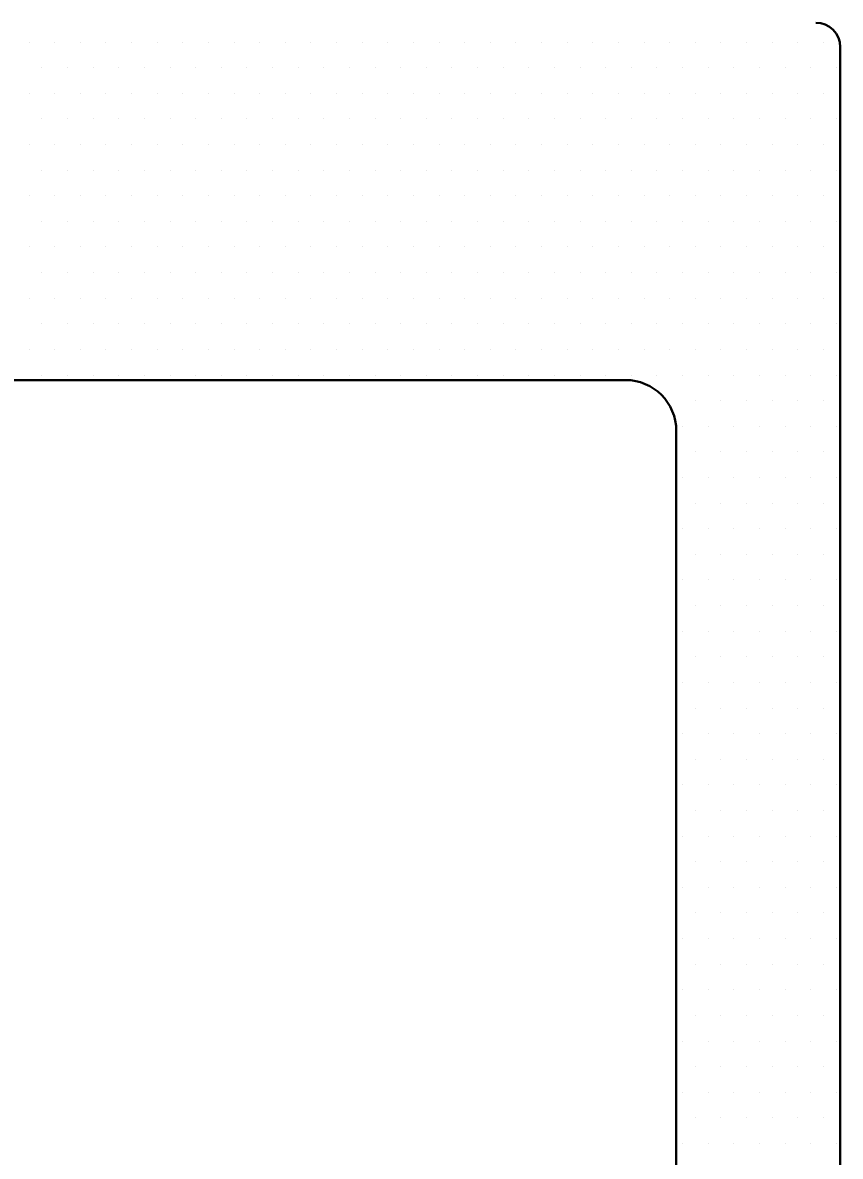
# Model space of a CAD drawing. Header units: inches. Extents: x 3.8 to 36.3, y 0.9 to 43.6.
# Drawn here: x 18.331 to 18.829, y 27.553 to 28.245 of the extents above; entities that cross this region are included whole.
import ezdxf

# ---------------------------------------------------------------- set-up
doc = ezdxf.new("R2010")
doc.units = ezdxf.units.IN
doc.header["$MEASUREMENT"] = 0
for name, color, linetype in [('R-ANNO-DIMS', 3, 'Continuous'), ('R-SWTS-DET1', 1, 'Continuous'), ('R-SWTS-PAT1', 5, 'Continuous')]:
    doc.layers.add(name, color=color, linetype=linetype)
doc.styles.add('SWTSTEXT', font='romans.shx')
doc.dimstyles.new('SWTSARCH', dxfattribs={"dimtxt": 0.25, "dimasz": 0.25, "dimexe": 0.179688, "dimexo": 0.0625, "dimgap": 0.125, "dimtad": 1, "dimtih": 1, "dimtoh": 1, "dimdec": 4, "dimzin": 4, "dimdsep": 46, "dimlunit": 4, "dimtxsty": 'SWTSTEXT', "dimcen": 0.1875, "dimdle": 0.179688, "dimclrd": 256, "dimclre": 256, "dimclrt": 256, "dimadec": 0, "dimazin": 1, "dimtfac": 1, "dimtdec": 4, "dimtofl": 0, "dimtmove": 0, "dimatfit": 3, "dimfxl": 0, "dimfrac": 2, "dimtolj": 1, "dimtzin": 4, "dimlwd": -1, "dimlwe": -1, "dimarcsym": 0})

# ---------------------------------------------------------------- blocks, each defined once
blk = doc.blocks.new('*D6')
at = {"layer": 'Defpoints', "color": 0}
for p in [(18.82927, 28.91989), (16.82931, 28.2297), (18.82927, 28.2297)]:
    blk.add_point(p, dxfattribs=at)
at = {"layer": 'R-ANNO-DIMS'}
for p, q in [((16.82931, 28.2922), (16.82931, 29.09958)), ((18.82927, 28.2922), (18.82927, 29.09958)), ((17.07931, 28.91989), (18.57927, 28.91989))]:
    blk.add_line(p, q, dxfattribs=at)
for points in [[(17.07931, 28.96156), (17.07931, 28.87823), (16.82931, 28.91989)], [(18.57927, 28.96156), (18.57927, 28.87823), (18.82927, 28.91989)]]:
    blk.add_solid(points, dxfattribs=at)
at = {"layer": 'R-ANNO-DIMS', "insert": (17.82093, 29.1937), "char_height": 0.25, "attachment_point": 5, "style": 'SWTSTEXT'}
blk.add_mtext('\\A1;2"', dxfattribs=at)

msp = doc.modelspace()

# ---------------------------------------------------------------- linework, layer by layer
at = {"layer": 'R-SWTS-DET1', "lineweight": 30}
for p, q in [((18.82927, 26.0097), (18.82927, 28.2297)), ((16.96031, 28.0267), (18.69827, 28.0267)), ((18.72927, 27.9957), (18.72927, 26.1257))]:
    msp.add_line(p, q, dxfattribs=at)
for centre, radius, start in [((18.81427, 28.2297), 0.015, 0), ((18.69827, 27.9957), 0.031, 360)]:
    msp.add_arc(centre, radius, start, 90, dxfattribs=at)
at = {"layer": 'R-SWTS-PAT1'}
for p, q in [((18.33461, 28.23286), (18.33461, 28.23286)), ((18.35023, 28.23286), (18.35023, 28.23286)), ((18.36586, 28.23286), (18.36586, 28.23286)), ((18.38148, 28.23286), (18.38148, 28.23286)), ((18.39711, 28.23286), (18.39711, 28.23286)), ((18.41273, 28.23286), (18.41273, 28.23286)), ((18.42836, 28.23286), (18.42836, 28.23286)), ((18.44398, 28.23286), (18.44398, 28.23286)), ((18.45961, 28.23286), (18.45961, 28.23286)), ((18.47523, 28.23286), (18.47523, 28.23286)), ((18.49086, 28.23286), (18.49086, 28.23286)), ((18.50648, 28.23286), (18.50648, 28.23286)), ((18.52211, 28.23286), (18.52211, 28.23286)), ((18.53773, 28.23286), (18.53773, 28.23286)), ((18.55336, 28.23286), (18.55336, 28.23286)), ((18.56898, 28.23286), (18.56898, 28.23286)), ((18.58461, 28.23286), (18.58461, 28.23286)), ((18.60023, 28.23286), (18.60023, 28.23286)), ((18.61586, 28.23286), (18.61586, 28.23286)), ((18.63148, 28.23286), (18.63148, 28.23286)), ((18.64711, 28.23286), (18.64711, 28.23286)), ((18.66273, 28.23286), (18.66273, 28.23286)), ((18.67836, 28.23286), (18.67836, 28.23286)), ((18.69398, 28.23286), (18.69398, 28.23286)), ((18.70961, 28.23286), (18.70961, 28.23286)), ((18.72523, 28.23286), (18.72523, 28.23286)), ((18.74086, 28.23286), (18.74086, 28.23286)), ((18.75648, 28.23286), (18.75648, 28.23286)), ((18.77211, 28.23286), (18.77211, 28.23286)), ((18.78773, 28.23286), (18.78773, 28.23286)), ((18.80336, 28.23286), (18.80336, 28.23286)), ((18.81898, 28.23286), (18.81898, 28.23286)), ((18.34242, 28.21723), (18.34242, 28.21723)), ((18.35805, 28.21723), (18.35805, 28.21723)), ((18.37367, 28.21723), (18.37367, 28.21723)), ((18.3893, 28.21723), (18.3893, 28.21723)), ((18.40492, 28.21723), (18.40492, 28.21723)), ((18.42055, 28.21723), (18.42055, 28.21723)), ((18.43617, 28.21723), (18.43617, 28.21723)), ((18.4518, 28.21723), (18.4518, 28.21723)), ((18.46742, 28.21723), (18.46742, 28.21723)), ((18.48305, 28.21723), (18.48305, 28.21723)), ((18.49867, 28.21723), (18.49867, 28.21723)), ((18.5143, 28.21723), (18.5143, 28.21723)), ((18.52992, 28.21723), (18.52992, 28.21723)), ((18.54555, 28.21723), (18.54555, 28.21723)), ((18.56117, 28.21723), (18.56117, 28.21723)), ((18.5768, 28.21723), (18.5768, 28.21723)), ((18.59242, 28.21723), (18.59242, 28.21723)), ((18.60805, 28.21723), (18.60805, 28.21723)), ((18.62367, 28.21723), (18.62367, 28.21723)), ((18.6393, 28.21723), (18.6393, 28.21723)), ((18.65492, 28.21723), (18.65492, 28.21723)), ((18.67055, 28.21723), (18.67055, 28.21723)), ((18.68617, 28.21723), (18.68617, 28.21723)), ((18.7018, 28.21723), (18.7018, 28.21723)), ((18.71742, 28.21723), (18.71742, 28.21723)), ((18.73305, 28.21723), (18.73305, 28.21723)), ((18.74867, 28.21723), (18.74867, 28.21723)), ((18.7643, 28.21723), (18.7643, 28.21723)), ((18.77992, 28.21723), (18.77992, 28.21723)), ((18.79555, 28.21723), (18.79555, 28.21723)), ((18.81117, 28.21723), (18.81117, 28.21723)), ((18.8268, 28.21723), (18.8268, 28.21723)), ((18.33461, 28.20161), (18.33461, 28.20161)), ((18.35023, 28.20161), (18.35023, 28.20161)), ((18.36586, 28.20161), (18.36586, 28.20161)), ((18.38148, 28.20161), (18.38148, 28.20161)), ((18.39711, 28.20161), (18.39711, 28.20161)), ((18.41273, 28.20161), (18.41273, 28.20161)), ((18.42836, 28.20161), (18.42836, 28.20161)), ((18.44398, 28.20161), (18.44398, 28.20161)), ((18.45961, 28.20161), (18.45961, 28.20161)), ((18.47523, 28.20161), (18.47523, 28.20161)), ((18.49086, 28.20161), (18.49086, 28.20161)), ((18.50648, 28.20161), (18.50648, 28.20161)), ((18.52211, 28.20161), (18.52211, 28.20161)), ((18.53773, 28.20161), (18.53773, 28.20161)), ((18.55336, 28.20161), (18.55336, 28.20161)), ((18.56898, 28.20161), (18.56898, 28.20161)), ((18.58461, 28.20161), (18.58461, 28.20161)), ((18.60023, 28.20161), (18.60023, 28.20161)), ((18.61586, 28.20161), (18.61586, 28.20161)), ((18.63148, 28.20161), (18.63148, 28.20161)), ((18.64711, 28.20161), (18.64711, 28.20161)), ((18.66273, 28.20161), (18.66273, 28.20161)), ((18.67836, 28.20161), (18.67836, 28.20161)), ((18.69398, 28.20161), (18.69398, 28.20161)), ((18.70961, 28.20161), (18.70961, 28.20161)), ((18.72523, 28.20161), (18.72523, 28.20161)), ((18.74086, 28.20161), (18.74086, 28.20161)), ((18.75648, 28.20161), (18.75648, 28.20161)), ((18.77211, 28.20161), (18.77211, 28.20161)), ((18.78773, 28.20161), (18.78773, 28.20161)), ((18.80336, 28.20161), (18.80336, 28.20161)), ((18.81898, 28.20161), (18.81898, 28.20161)), ((18.34242, 28.18598), (18.34242, 28.18598)), ((18.35805, 28.18598), (18.35805, 28.18598)), ((18.37367, 28.18598), (18.37367, 28.18598)), ((18.3893, 28.18598), (18.3893, 28.18598)), ((18.40492, 28.18598), (18.40492, 28.18598)), ((18.42055, 28.18598), (18.42055, 28.18598)), ((18.43617, 28.18598), (18.43617, 28.18598)), ((18.4518, 28.18598), (18.4518, 28.18598)), ((18.46742, 28.18598), (18.46742, 28.18598)), ((18.48305, 28.18598), (18.48305, 28.18598)), ((18.49867, 28.18598), (18.49867, 28.18598)), ((18.5143, 28.18598), (18.5143, 28.18598)), ((18.52992, 28.18598), (18.52992, 28.18598)), ((18.54555, 28.18598), (18.54555, 28.18598)), ((18.56117, 28.18598), (18.56117, 28.18598)), ((18.5768, 28.18598), (18.5768, 28.18598)), ((18.59242, 28.18598), (18.59242, 28.18598)), ((18.60805, 28.18598), (18.60805, 28.18598)), ((18.62367, 28.18598), (18.62367, 28.18598)), ((18.6393, 28.18598), (18.6393, 28.18598)), ((18.65492, 28.18598), (18.65492, 28.18598)), ((18.67055, 28.18598), (18.67055, 28.18598)), ((18.68617, 28.18598), (18.68617, 28.18598)), ((18.7018, 28.18598), (18.7018, 28.18598)), ((18.71742, 28.18598), (18.71742, 28.18598)), ((18.73305, 28.18598), (18.73305, 28.18598)), ((18.74867, 28.18598), (18.74867, 28.18598)), ((18.7643, 28.18598), (18.7643, 28.18598)), ((18.77992, 28.18598), (18.77992, 28.18598)), ((18.79555, 28.18598), (18.79555, 28.18598)), ((18.81117, 28.18598), (18.81117, 28.18598)), ((18.8268, 28.18598), (18.8268, 28.18598)), ((18.33461, 28.17036), (18.33461, 28.17036)), ((18.35023, 28.17036), (18.35023, 28.17036)), ((18.36586, 28.17036), (18.36586, 28.17036)), ((18.38148, 28.17036), (18.38148, 28.17036)), ((18.39711, 28.17036), (18.39711, 28.17036)), ((18.41273, 28.17036), (18.41273, 28.17036)), ((18.42836, 28.17036), (18.42836, 28.17036)), ((18.44398, 28.17036), (18.44398, 28.17036)), ((18.45961, 28.17036), (18.45961, 28.17036)), ((18.47523, 28.17036), (18.47523, 28.17036)), ((18.49086, 28.17036), (18.49086, 28.17036)), ((18.50648, 28.17036), (18.50648, 28.17036)), ((18.52211, 28.17036), (18.52211, 28.17036)), ((18.53773, 28.17036), (18.53773, 28.17036)), ((18.55336, 28.17036), (18.55336, 28.17036)), ((18.56898, 28.17036), (18.56898, 28.17036)), ((18.58461, 28.17036), (18.58461, 28.17036)), ((18.60023, 28.17036), (18.60023, 28.17036)), ((18.61586, 28.17036), (18.61586, 28.17036)), ((18.63148, 28.17036), (18.63148, 28.17036)), ((18.64711, 28.17036), (18.64711, 28.17036)), ((18.66273, 28.17036), (18.66273, 28.17036)), ((18.67836, 28.17036), (18.67836, 28.17036)), ((18.69398, 28.17036), (18.69398, 28.17036)), ((18.70961, 28.17036), (18.70961, 28.17036)), ((18.72523, 28.17036), (18.72523, 28.17036)), ((18.74086, 28.17036), (18.74086, 28.17036)), ((18.75648, 28.17036), (18.75648, 28.17036)), ((18.77211, 28.17036), (18.77211, 28.17036)), ((18.78773, 28.17036), (18.78773, 28.17036)), ((18.80336, 28.17036), (18.80336, 28.17036)), ((18.81898, 28.17036), (18.81898, 28.17036)), ((18.34242, 28.15473), (18.34242, 28.15473)), ((18.35805, 28.15473), (18.35805, 28.15473)), ((18.37367, 28.15473), (18.37367, 28.15473)), ((18.3893, 28.15473), (18.3893, 28.15473)), ((18.40492, 28.15473), (18.40492, 28.15473)), ((18.42055, 28.15473), (18.42055, 28.15473)), ((18.43617, 28.15473), (18.43617, 28.15473)), ((18.4518, 28.15473), (18.4518, 28.15473)), ((18.46742, 28.15473), (18.46742, 28.15473)), ((18.48305, 28.15473), (18.48305, 28.15473)), ((18.49867, 28.15473), (18.49867, 28.15473)), ((18.5143, 28.15473), (18.5143, 28.15473)), ((18.52992, 28.15473), (18.52992, 28.15473)), ((18.54555, 28.15473), (18.54555, 28.15473)), ((18.56117, 28.15473), (18.56117, 28.15473)), ((18.5768, 28.15473), (18.5768, 28.15473)), ((18.59242, 28.15473), (18.59242, 28.15473)), ((18.60805, 28.15473), (18.60805, 28.15473)), ((18.62367, 28.15473), (18.62367, 28.15473)), ((18.6393, 28.15473), (18.6393, 28.15473)), ((18.65492, 28.15473), (18.65492, 28.15473)), ((18.67055, 28.15473), (18.67055, 28.15473)), ((18.68617, 28.15473), (18.68617, 28.15473)), ((18.7018, 28.15473), (18.7018, 28.15473)), ((18.71742, 28.15473), (18.71742, 28.15473)), ((18.73305, 28.15473), (18.73305, 28.15473)), ((18.74867, 28.15473), (18.74867, 28.15473)), ((18.7643, 28.15473), (18.7643, 28.15473)), ((18.77992, 28.15473), (18.77992, 28.15473)), ((18.79555, 28.15473), (18.79555, 28.15473)), ((18.81117, 28.15473), (18.81117, 28.15473)), ((18.8268, 28.15473), (18.8268, 28.15473)), ((18.33461, 28.13911), (18.33461, 28.13911)), ((18.35023, 28.13911), (18.35023, 28.13911)), ((18.36586, 28.13911), (18.36586, 28.13911)), ((18.38148, 28.13911), (18.38148, 28.13911)), ((18.39711, 28.13911), (18.39711, 28.13911)), ((18.41273, 28.13911), (18.41273, 28.13911)), ((18.42836, 28.13911), (18.42836, 28.13911)), ((18.44398, 28.13911), (18.44398, 28.13911)), ((18.45961, 28.13911), (18.45961, 28.13911)), ((18.47523, 28.13911), (18.47523, 28.13911)), ((18.49086, 28.13911), (18.49086, 28.13911)), ((18.50648, 28.13911), (18.50648, 28.13911)), ((18.52211, 28.13911), (18.52211, 28.13911)), ((18.53773, 28.13911), (18.53773, 28.13911)), ((18.55336, 28.13911), (18.55336, 28.13911)), ((18.56898, 28.13911), (18.56898, 28.13911)), ((18.58461, 28.13911), (18.58461, 28.13911)), ((18.60023, 28.13911), (18.60023, 28.13911)), ((18.61586, 28.13911), (18.61586, 28.13911)), ((18.63148, 28.13911), (18.63148, 28.13911)), ((18.64711, 28.13911), (18.64711, 28.13911)), ((18.66273, 28.13911), (18.66273, 28.13911)), ((18.67836, 28.13911), (18.67836, 28.13911)), ((18.69398, 28.13911), (18.69398, 28.13911)), ((18.70961, 28.13911), (18.70961, 28.13911)), ((18.72523, 28.13911), (18.72523, 28.13911)), ((18.74086, 28.13911), (18.74086, 28.13911)), ((18.75648, 28.13911), (18.75648, 28.13911)), ((18.77211, 28.13911), (18.77211, 28.13911)), ((18.78773, 28.13911), (18.78773, 28.13911)), ((18.80336, 28.13911), (18.80336, 28.13911)), ((18.81898, 28.13911), (18.81898, 28.13911)), ((18.34242, 28.12348), (18.34242, 28.12348)), ((18.35805, 28.12348), (18.35805, 28.12348)), ((18.37367, 28.12348), (18.37367, 28.12348)), ((18.3893, 28.12348), (18.3893, 28.12348)), ((18.40492, 28.12348), (18.40492, 28.12348)), ((18.42055, 28.12348), (18.42055, 28.12348)), ((18.43617, 28.12348), (18.43617, 28.12348)), ((18.4518, 28.12348), (18.4518, 28.12348)), ((18.46742, 28.12348), (18.46742, 28.12348)), ((18.48305, 28.12348), (18.48305, 28.12348)), ((18.49867, 28.12348), (18.49867, 28.12348)), ((18.5143, 28.12348), (18.5143, 28.12348)), ((18.52992, 28.12348), (18.52992, 28.12348)), ((18.54555, 28.12348), (18.54555, 28.12348)), ((18.56117, 28.12348), (18.56117, 28.12348)), ((18.5768, 28.12348), (18.5768, 28.12348)), ((18.59242, 28.12348), (18.59242, 28.12348)), ((18.60805, 28.12348), (18.60805, 28.12348)), ((18.62367, 28.12348), (18.62367, 28.12348)), ((18.6393, 28.12348), (18.6393, 28.12348)), ((18.65492, 28.12348), (18.65492, 28.12348)), ((18.67055, 28.12348), (18.67055, 28.12348)), ((18.68617, 28.12348), (18.68617, 28.12348)), ((18.7018, 28.12348), (18.7018, 28.12348)), ((18.71742, 28.12348), (18.71742, 28.12348)), ((18.73305, 28.12348), (18.73305, 28.12348)), ((18.74867, 28.12348), (18.74867, 28.12348)), ((18.7643, 28.12348), (18.7643, 28.12348)), ((18.77992, 28.12348), (18.77992, 28.12348)), ((18.79555, 28.12348), (18.79555, 28.12348)), ((18.81117, 28.12348), (18.81117, 28.12348)), ((18.8268, 28.12348), (18.8268, 28.12348)), ((18.33461, 28.10786), (18.33461, 28.10786)), ((18.35023, 28.10786), (18.35023, 28.10786)), ((18.36586, 28.10786), (18.36586, 28.10786)), ((18.38148, 28.10786), (18.38148, 28.10786)), ((18.39711, 28.10786), (18.39711, 28.10786)), ((18.41273, 28.10786), (18.41273, 28.10786)), ((18.42836, 28.10786), (18.42836, 28.10786)), ((18.44398, 28.10786), (18.44398, 28.10786)), ((18.45961, 28.10786), (18.45961, 28.10786)), ((18.47523, 28.10786), (18.47523, 28.10786)), ((18.49086, 28.10786), (18.49086, 28.10786)), ((18.50648, 28.10786), (18.50648, 28.10786)), ((18.52211, 28.10786), (18.52211, 28.10786)), ((18.53773, 28.10786), (18.53773, 28.10786)), ((18.55336, 28.10786), (18.55336, 28.10786)), ((18.56898, 28.10786), (18.56898, 28.10786)), ((18.58461, 28.10786), (18.58461, 28.10786)), ((18.60023, 28.10786), (18.60023, 28.10786)), ((18.61586, 28.10786), (18.61586, 28.10786)), ((18.63148, 28.10786), (18.63148, 28.10786)), ((18.64711, 28.10786), (18.64711, 28.10786)), ((18.66273, 28.10786), (18.66273, 28.10786)), ((18.67836, 28.10786), (18.67836, 28.10786)), ((18.69398, 28.10786), (18.69398, 28.10786)), ((18.70961, 28.10786), (18.70961, 28.10786)), ((18.72523, 28.10786), (18.72523, 28.10786)), ((18.74086, 28.10786), (18.74086, 28.10786)), ((18.75648, 28.10786), (18.75648, 28.10786)), ((18.77211, 28.10786), (18.77211, 28.10786)), ((18.78773, 28.10786), (18.78773, 28.10786)), ((18.80336, 28.10786), (18.80336, 28.10786)), ((18.81898, 28.10786), (18.81898, 28.10786)), ((18.34242, 28.09223), (18.34242, 28.09223)), ((18.35805, 28.09223), (18.35805, 28.09223)), ((18.37367, 28.09223), (18.37367, 28.09223)), ((18.3893, 28.09223), (18.3893, 28.09223)), ((18.40492, 28.09223), (18.40492, 28.09223)), ((18.42055, 28.09223), (18.42055, 28.09223)), ((18.43617, 28.09223), (18.43617, 28.09223)), ((18.4518, 28.09223), (18.4518, 28.09223)), ((18.46742, 28.09223), (18.46742, 28.09223)), ((18.48305, 28.09223), (18.48305, 28.09223)), ((18.49867, 28.09223), (18.49867, 28.09223)), ((18.5143, 28.09223), (18.5143, 28.09223)), ((18.52992, 28.09223), (18.52992, 28.09223)), ((18.54555, 28.09223), (18.54555, 28.09223)), ((18.56117, 28.09223), (18.56117, 28.09223)), ((18.5768, 28.09223), (18.5768, 28.09223)), ((18.59242, 28.09223), (18.59242, 28.09223)), ((18.60805, 28.09223), (18.60805, 28.09223)), ((18.62367, 28.09223), (18.62367, 28.09223)), ((18.6393, 28.09223), (18.6393, 28.09223)), ((18.65492, 28.09223), (18.65492, 28.09223)), ((18.67055, 28.09223), (18.67055, 28.09223)), ((18.68617, 28.09223), (18.68617, 28.09223)), ((18.7018, 28.09223), (18.7018, 28.09223)), ((18.71742, 28.09223), (18.71742, 28.09223)), ((18.73305, 28.09223), (18.73305, 28.09223)), ((18.74867, 28.09223), (18.74867, 28.09223)), ((18.7643, 28.09223), (18.7643, 28.09223)), ((18.77992, 28.09223), (18.77992, 28.09223)), ((18.79555, 28.09223), (18.79555, 28.09223)), ((18.81117, 28.09223), (18.81117, 28.09223)), ((18.8268, 28.09223), (18.8268, 28.09223)), ((18.33461, 28.07661), (18.33461, 28.07661)), ((18.35023, 28.07661), (18.35023, 28.07661)), ((18.36586, 28.07661), (18.36586, 28.07661)), ((18.38148, 28.07661), (18.38148, 28.07661)), ((18.39711, 28.07661), (18.39711, 28.07661)), ((18.41273, 28.07661), (18.41273, 28.07661)), ((18.42836, 28.07661), (18.42836, 28.07661)), ((18.44398, 28.07661), (18.44398, 28.07661)), ((18.45961, 28.07661), (18.45961, 28.07661)), ((18.47523, 28.07661), (18.47523, 28.07661)), ((18.49086, 28.07661), (18.49086, 28.07661)), ((18.50648, 28.07661), (18.50648, 28.07661)), ((18.52211, 28.07661), (18.52211, 28.07661)), ((18.53773, 28.07661), (18.53773, 28.07661)), ((18.55336, 28.07661), (18.55336, 28.07661)), ((18.56898, 28.07661), (18.56898, 28.07661)), ((18.58461, 28.07661), (18.58461, 28.07661)), ((18.60023, 28.07661), (18.60023, 28.07661)), ((18.61586, 28.07661), (18.61586, 28.07661)), ((18.63148, 28.07661), (18.63148, 28.07661)), ((18.64711, 28.07661), (18.64711, 28.07661)), ((18.66273, 28.07661), (18.66273, 28.07661)), ((18.67836, 28.07661), (18.67836, 28.07661)), ((18.69398, 28.07661), (18.69398, 28.07661)), ((18.70961, 28.07661), (18.70961, 28.07661)), ((18.72523, 28.07661), (18.72523, 28.07661)), ((18.74086, 28.07661), (18.74086, 28.07661)), ((18.75648, 28.07661), (18.75648, 28.07661)), ((18.77211, 28.07661), (18.77211, 28.07661)), ((18.78773, 28.07661), (18.78773, 28.07661)), ((18.80336, 28.07661), (18.80336, 28.07661)), ((18.81898, 28.07661), (18.81898, 28.07661)), ((18.34242, 28.06098), (18.34242, 28.06098)), ((18.35805, 28.06098), (18.35805, 28.06098)), ((18.37367, 28.06098), (18.37367, 28.06098)), ((18.3893, 28.06098), (18.3893, 28.06098)), ((18.40492, 28.06098), (18.40492, 28.06098)), ((18.42055, 28.06098), (18.42055, 28.06098)), ((18.43617, 28.06098), (18.43617, 28.06098)), ((18.4518, 28.06098), (18.4518, 28.06098)), ((18.46742, 28.06098), (18.46742, 28.06098)), ((18.48305, 28.06098), (18.48305, 28.06098)), ((18.49867, 28.06098), (18.49867, 28.06098)), ((18.5143, 28.06098), (18.5143, 28.06098)), ((18.52992, 28.06098), (18.52992, 28.06098)), ((18.54555, 28.06098), (18.54555, 28.06098)), ((18.56117, 28.06098), (18.56117, 28.06098)), ((18.5768, 28.06098), (18.5768, 28.06098)), ((18.59242, 28.06098), (18.59242, 28.06098)), ((18.60805, 28.06098), (18.60805, 28.06098)), ((18.62367, 28.06098), (18.62367, 28.06098)), ((18.6393, 28.06098), (18.6393, 28.06098)), ((18.65492, 28.06098), (18.65492, 28.06098)), ((18.67055, 28.06098), (18.67055, 28.06098)), ((18.68617, 28.06098), (18.68617, 28.06098)), ((18.7018, 28.06098), (18.7018, 28.06098)), ((18.71742, 28.06098), (18.71742, 28.06098)), ((18.73305, 28.06098), (18.73305, 28.06098)), ((18.74867, 28.06098), (18.74867, 28.06098)), ((18.7643, 28.06098), (18.7643, 28.06098)), ((18.77992, 28.06098), (18.77992, 28.06098)), ((18.79555, 28.06098), (18.79555, 28.06098)), ((18.81117, 28.06098), (18.81117, 28.06098)), ((18.8268, 28.06098), (18.8268, 28.06098)), ((18.33461, 28.04536), (18.33461, 28.04536)), ((18.35023, 28.04536), (18.35023, 28.04536)), ((18.36586, 28.04536), (18.36586, 28.04536)), ((18.38148, 28.04536), (18.38148, 28.04536)), ((18.39711, 28.04536), (18.39711, 28.04536)), ((18.41273, 28.04536), (18.41273, 28.04536)), ((18.42836, 28.04536), (18.42836, 28.04536)), ((18.44398, 28.04536), (18.44398, 28.04536)), ((18.45961, 28.04536), (18.45961, 28.04536)), ((18.47523, 28.04536), (18.47523, 28.04536)), ((18.49086, 28.04536), (18.49086, 28.04536)), ((18.50648, 28.04536), (18.50648, 28.04536)), ((18.52211, 28.04536), (18.52211, 28.04536)), ((18.53773, 28.04536), (18.53773, 28.04536)), ((18.55336, 28.04536), (18.55336, 28.04536)), ((18.56898, 28.04536), (18.56898, 28.04536)), ((18.58461, 28.04536), (18.58461, 28.04536)), ((18.60023, 28.04536), (18.60023, 28.04536)), ((18.61586, 28.04536), (18.61586, 28.04536)), ((18.63148, 28.04536), (18.63148, 28.04536)), ((18.64711, 28.04536), (18.64711, 28.04536)), ((18.66273, 28.04536), (18.66273, 28.04536)), ((18.67836, 28.04536), (18.67836, 28.04536)), ((18.69398, 28.04536), (18.69398, 28.04536)), ((18.70961, 28.04536), (18.70961, 28.04536)), ((18.72523, 28.04536), (18.72523, 28.04536)), ((18.74086, 28.04536), (18.74086, 28.04536)), ((18.75648, 28.04536), (18.75648, 28.04536)), ((18.77211, 28.04536), (18.77211, 28.04536)), ((18.78773, 28.04536), (18.78773, 28.04536)), ((18.80336, 28.04536), (18.80336, 28.04536)), ((18.81898, 28.04536), (18.81898, 28.04536)), ((18.34242, 28.02973), (18.34242, 28.02973)), ((18.35805, 28.02973), (18.35805, 28.02973)), ((18.37367, 28.02973), (18.37367, 28.02973)), ((18.3893, 28.02973), (18.3893, 28.02973)), ((18.40492, 28.02973), (18.40492, 28.02973)), ((18.42055, 28.02973), (18.42055, 28.02973)), ((18.43617, 28.02973), (18.43617, 28.02973)), ((18.4518, 28.02973), (18.4518, 28.02973)), ((18.46742, 28.02973), (18.46742, 28.02973)), ((18.48305, 28.02973), (18.48305, 28.02973)), ((18.49867, 28.02973), (18.49867, 28.02973)), ((18.5143, 28.02973), (18.5143, 28.02973)), ((18.52992, 28.02973), (18.52992, 28.02973)), ((18.54555, 28.02973), (18.54555, 28.02973)), ((18.56117, 28.02973), (18.56117, 28.02973)), ((18.5768, 28.02973), (18.5768, 28.02973)), ((18.59242, 28.02973), (18.59242, 28.02973)), ((18.60805, 28.02973), (18.60805, 28.02973)), ((18.62367, 28.02973), (18.62367, 28.02973)), ((18.6393, 28.02973), (18.6393, 28.02973)), ((18.65492, 28.02973), (18.65492, 28.02973)), ((18.67055, 28.02973), (18.67055, 28.02973)), ((18.68617, 28.02973), (18.68617, 28.02973)), ((18.7018, 28.02973), (18.7018, 28.02973)), ((18.71742, 28.02973), (18.71742, 28.02973)), ((18.73305, 28.02973), (18.73305, 28.02973)), ((18.74867, 28.02973), (18.74867, 28.02973)), ((18.7643, 28.02973), (18.7643, 28.02973)), ((18.77992, 28.02973), (18.77992, 28.02973)), ((18.79555, 28.02973), (18.79555, 28.02973)), ((18.81117, 28.02973), (18.81117, 28.02973)), ((18.8268, 28.02973), (18.8268, 28.02973)), ((18.72523, 28.01411), (18.72523, 28.01411)), ((18.74086, 28.01411), (18.74086, 28.01411)), ((18.75648, 28.01411), (18.75648, 28.01411)), ((18.77211, 28.01411), (18.77211, 28.01411)), ((18.78773, 28.01411), (18.78773, 28.01411)), ((18.80336, 28.01411), (18.80336, 28.01411)), ((18.81898, 28.01411), (18.81898, 28.01411)), ((18.73305, 27.99848), (18.73305, 27.99848)), ((18.74867, 27.99848), (18.74867, 27.99848)), ((18.7643, 27.99848), (18.7643, 27.99848)), ((18.77992, 27.99848), (18.77992, 27.99848)), ((18.79555, 27.99848), (18.79555, 27.99848)), ((18.81117, 27.99848), (18.81117, 27.99848)), ((18.8268, 27.99848), (18.8268, 27.99848)), ((18.74086, 27.98286), (18.74086, 27.98286)), ((18.75648, 27.98286), (18.75648, 27.98286)), ((18.77211, 27.98286), (18.77211, 27.98286)), ((18.78773, 27.98286), (18.78773, 27.98286)), ((18.80336, 27.98286), (18.80336, 27.98286)), ((18.81898, 27.98286), (18.81898, 27.98286)), ((18.73305, 27.96723), (18.73305, 27.96723)), ((18.74867, 27.96723), (18.74867, 27.96723)), ((18.7643, 27.96723), (18.7643, 27.96723)), ((18.77992, 27.96723), (18.77992, 27.96723)), ((18.79555, 27.96723), (18.79555, 27.96723)), ((18.81117, 27.96723), (18.81117, 27.96723)), ((18.8268, 27.96723), (18.8268, 27.96723)), ((18.74086, 27.95161), (18.74086, 27.95161)), ((18.75648, 27.95161), (18.75648, 27.95161)), ((18.77211, 27.95161), (18.77211, 27.95161)), ((18.78773, 27.95161), (18.78773, 27.95161)), ((18.80336, 27.95161), (18.80336, 27.95161)), ((18.81898, 27.95161), (18.81898, 27.95161)), ((18.73305, 27.93598), (18.73305, 27.93598)), ((18.74867, 27.93598), (18.74867, 27.93598)), ((18.7643, 27.93598), (18.7643, 27.93598)), ((18.77992, 27.93598), (18.77992, 27.93598)), ((18.79555, 27.93598), (18.79555, 27.93598)), ((18.81117, 27.93598), (18.81117, 27.93598)), ((18.8268, 27.93598), (18.8268, 27.93598)), ((18.74086, 27.92036), (18.74086, 27.92036)), ((18.75648, 27.92036), (18.75648, 27.92036)), ((18.77211, 27.92036), (18.77211, 27.92036)), ((18.78773, 27.92036), (18.78773, 27.92036)), ((18.80336, 27.92036), (18.80336, 27.92036)), ((18.81898, 27.92036), (18.81898, 27.92036)), ((18.73305, 27.90473), (18.73305, 27.90473)), ((18.74867, 27.90473), (18.74867, 27.90473)), ((18.7643, 27.90473), (18.7643, 27.90473)), ((18.77992, 27.90473), (18.77992, 27.90473)), ((18.79555, 27.90473), (18.79555, 27.90473)), ((18.81117, 27.90473), (18.81117, 27.90473)), ((18.8268, 27.90473), (18.8268, 27.90473)), ((18.74086, 27.88911), (18.74086, 27.88911)), ((18.75648, 27.88911), (18.75648, 27.88911)), ((18.77211, 27.88911), (18.77211, 27.88911)), ((18.78773, 27.88911), (18.78773, 27.88911)), ((18.80336, 27.88911), (18.80336, 27.88911)), ((18.81898, 27.88911), (18.81898, 27.88911)), ((18.73305, 27.87348), (18.73305, 27.87348)), ((18.74867, 27.87348), (18.74867, 27.87348)), ((18.7643, 27.87348), (18.7643, 27.87348)), ((18.77992, 27.87348), (18.77992, 27.87348)), ((18.79555, 27.87348), (18.79555, 27.87348)), ((18.81117, 27.87348), (18.81117, 27.87348)), ((18.8268, 27.87348), (18.8268, 27.87348)), ((18.74086, 27.85786), (18.74086, 27.85786)), ((18.75648, 27.85786), (18.75648, 27.85786)), ((18.77211, 27.85786), (18.77211, 27.85786)), ((18.78773, 27.85786), (18.78773, 27.85786)), ((18.80336, 27.85786), (18.80336, 27.85786)), ((18.81898, 27.85786), (18.81898, 27.85786)), ((18.73305, 27.84223), (18.73305, 27.84223)), ((18.74867, 27.84223), (18.74867, 27.84223)), ((18.7643, 27.84223), (18.7643, 27.84223)), ((18.77992, 27.84223), (18.77992, 27.84223)), ((18.79555, 27.84223), (18.79555, 27.84223)), ((18.81117, 27.84223), (18.81117, 27.84223)), ((18.8268, 27.84223), (18.8268, 27.84223)), ((18.74086, 27.82661), (18.74086, 27.82661)), ((18.75648, 27.82661), (18.75648, 27.82661)), ((18.77211, 27.82661), (18.77211, 27.82661)), ((18.78773, 27.82661), (18.78773, 27.82661)), ((18.80336, 27.82661), (18.80336, 27.82661)), ((18.81898, 27.82661), (18.81898, 27.82661)), ((18.73305, 27.81098), (18.73305, 27.81098)), ((18.74867, 27.81098), (18.74867, 27.81098)), ((18.7643, 27.81098), (18.7643, 27.81098)), ((18.77992, 27.81098), (18.77992, 27.81098)), ((18.79555, 27.81098), (18.79555, 27.81098)), ((18.81117, 27.81098), (18.81117, 27.81098)), ((18.8268, 27.81098), (18.8268, 27.81098)), ((18.74086, 27.79536), (18.74086, 27.79536)), ((18.75648, 27.79536), (18.75648, 27.79536)), ((18.77211, 27.79536), (18.77211, 27.79536)), ((18.78773, 27.79536), (18.78773, 27.79536)), ((18.80336, 27.79536), (18.80336, 27.79536)), ((18.81898, 27.79536), (18.81898, 27.79536)), ((18.73305, 27.77973), (18.73305, 27.77973)), ((18.74867, 27.77973), (18.74867, 27.77973)), ((18.7643, 27.77973), (18.7643, 27.77973)), ((18.77992, 27.77973), (18.77992, 27.77973)), ((18.79555, 27.77973), (18.79555, 27.77973)), ((18.81117, 27.77973), (18.81117, 27.77973)), ((18.8268, 27.77973), (18.8268, 27.77973)), ((18.74086, 27.76411), (18.74086, 27.76411)), ((18.75648, 27.76411), (18.75648, 27.76411)), ((18.77211, 27.76411), (18.77211, 27.76411)), ((18.78773, 27.76411), (18.78773, 27.76411)), ((18.80336, 27.76411), (18.80336, 27.76411)), ((18.81898, 27.76411), (18.81898, 27.76411)), ((18.73305, 27.74848), (18.73305, 27.74848)), ((18.74867, 27.74848), (18.74867, 27.74848)), ((18.7643, 27.74848), (18.7643, 27.74848)), ((18.77992, 27.74848), (18.77992, 27.74848)), ((18.79555, 27.74848), (18.79555, 27.74848)), ((18.81117, 27.74848), (18.81117, 27.74848)), ((18.8268, 27.74848), (18.8268, 27.74848)), ((18.74086, 27.73286), (18.74086, 27.73286)), ((18.75648, 27.73286), (18.75648, 27.73286)), ((18.77211, 27.73286), (18.77211, 27.73286)), ((18.78773, 27.73286), (18.78773, 27.73286)), ((18.80336, 27.73286), (18.80336, 27.73286)), ((18.81898, 27.73286), (18.81898, 27.73286)), ((18.73305, 27.71723), (18.73305, 27.71723)), ((18.74867, 27.71723), (18.74867, 27.71723)), ((18.7643, 27.71723), (18.7643, 27.71723)), ((18.77992, 27.71723), (18.77992, 27.71723)), ((18.79555, 27.71723), (18.79555, 27.71723)), ((18.81117, 27.71723), (18.81117, 27.71723)), ((18.8268, 27.71723), (18.8268, 27.71723)), ((18.74086, 27.70161), (18.74086, 27.70161)), ((18.75648, 27.70161), (18.75648, 27.70161)), ((18.77211, 27.70161), (18.77211, 27.70161)), ((18.78773, 27.70161), (18.78773, 27.70161)), ((18.80336, 27.70161), (18.80336, 27.70161)), ((18.81898, 27.70161), (18.81898, 27.70161)), ((18.73305, 27.68598), (18.73305, 27.68598)), ((18.74867, 27.68598), (18.74867, 27.68598)), ((18.7643, 27.68598), (18.7643, 27.68598)), ((18.77992, 27.68598), (18.77992, 27.68598)), ((18.79555, 27.68598), (18.79555, 27.68598)), ((18.81117, 27.68598), (18.81117, 27.68598)), ((18.8268, 27.68598), (18.8268, 27.68598)), ((18.74086, 27.67036), (18.74086, 27.67036)), ((18.75648, 27.67036), (18.75648, 27.67036)), ((18.77211, 27.67036), (18.77211, 27.67036)), ((18.78773, 27.67036), (18.78773, 27.67036)), ((18.80336, 27.67036), (18.80336, 27.67036)), ((18.81898, 27.67036), (18.81898, 27.67036)), ((18.73305, 27.65473), (18.73305, 27.65473)), ((18.74867, 27.65473), (18.74867, 27.65473)), ((18.7643, 27.65473), (18.7643, 27.65473)), ((18.77992, 27.65473), (18.77992, 27.65473)), ((18.79555, 27.65473), (18.79555, 27.65473)), ((18.81117, 27.65473), (18.81117, 27.65473)), ((18.8268, 27.65473), (18.8268, 27.65473)), ((18.74086, 27.63911), (18.74086, 27.63911)), ((18.75648, 27.63911), (18.75648, 27.63911)), ((18.77211, 27.63911), (18.77211, 27.63911)), ((18.78773, 27.63911), (18.78773, 27.63911)), ((18.80336, 27.63911), (18.80336, 27.63911)), ((18.81898, 27.63911), (18.81898, 27.63911)), ((18.73305, 27.62348), (18.73305, 27.62348)), ((18.74867, 27.62348), (18.74867, 27.62348)), ((18.7643, 27.62348), (18.7643, 27.62348)), ((18.77992, 27.62348), (18.77992, 27.62348)), ((18.79555, 27.62348), (18.79555, 27.62348)), ((18.81117, 27.62348), (18.81117, 27.62348)), ((18.8268, 27.62348), (18.8268, 27.62348)), ((18.74086, 27.60786), (18.74086, 27.60786)), ((18.75648, 27.60786), (18.75648, 27.60786)), ((18.77211, 27.60786), (18.77211, 27.60786)), ((18.78773, 27.60786), (18.78773, 27.60786)), ((18.80336, 27.60786), (18.80336, 27.60786)), ((18.81898, 27.60786), (18.81898, 27.60786)), ((18.73305, 27.59223), (18.73305, 27.59223)), ((18.74867, 27.59223), (18.74867, 27.59223)), ((18.7643, 27.59223), (18.7643, 27.59223)), ((18.77992, 27.59223), (18.77992, 27.59223)), ((18.79555, 27.59223), (18.79555, 27.59223)), ((18.81117, 27.59223), (18.81117, 27.59223)), ((18.8268, 27.59223), (18.8268, 27.59223)), ((18.74086, 27.57661), (18.74086, 27.57661)), ((18.75648, 27.57661), (18.75648, 27.57661)), ((18.77211, 27.57661), (18.77211, 27.57661)), ((18.78773, 27.57661), (18.78773, 27.57661)), ((18.80336, 27.57661), (18.80336, 27.57661)), ((18.81898, 27.57661), (18.81898, 27.57661)), ((18.73305, 27.56098), (18.73305, 27.56098)), ((18.74867, 27.56098), (18.74867, 27.56098)), ((18.7643, 27.56098), (18.7643, 27.56098)), ((18.77992, 27.56098), (18.77992, 27.56098)), ((18.79555, 27.56098), (18.79555, 27.56098)), ((18.81117, 27.56098), (18.81117, 27.56098)), ((18.8268, 27.56098), (18.8268, 27.56098))]:
    msp.add_line(p, q, dxfattribs=at)

# ---------------------------------------------------------------- dimensions: what is measured, and where the dimension line sits
at = {"layer": 'R-ANNO-DIMS'}
dim = msp.add_linear_dim(base=(18.82927, 28.91989), p1=(16.82931, 28.2297), p2=(18.82927, 28.2297), dimstyle='SWTSARCH', dxfattribs=at)
dim.commit()
dim.dimension.update_dxf_attribs({"geometry": '*D6', "text_midpoint": (17.82093, 28.91989), "dimtype": 160})

doc.saveas('drawing.dxf')
